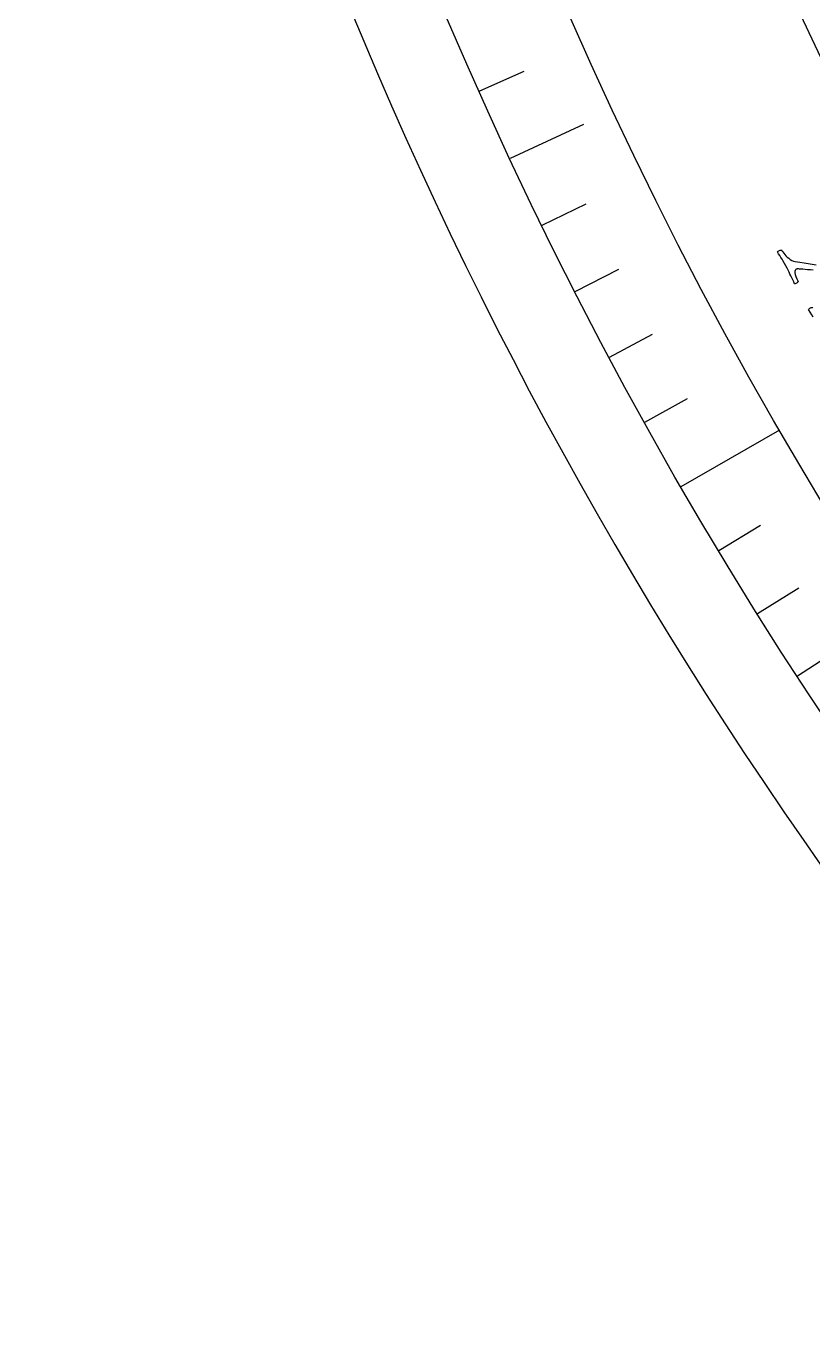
# Model space of a CAD drawing. Header units: millimetres. Extents: x -93 to 93, y -93 to 104.
# Drawn here: x -92.5 to -75.7, y -63.62 to -35.49 of the extents above; entities that cross this region are included whole.
import ezdxf

# ---------------------------------------------------------------- set-up
doc = ezdxf.new("R2010")
doc.units = ezdxf.units.MM
for name, color, linetype in [('CUT_OUTER', 1, 'Continuous'), ('ENGRAVE', 7, 'Continuous'), ('ENGRAVE_FINE', 8, 'Continuous'), ('TEXT', 5, 'Continuous')]:
    doc.layers.add(name, color=color, linetype=linetype)

msp = doc.modelspace()

# ---------------------------------------------------------------- linework, layer by layer
at = {"layer": 'CUT_OUTER'}
msp.add_arc((-0.0002, -0.0002), 92.4998, 179.658282, 0.243527, dxfattribs=at)
at = {"layer": 'ENGRAVE'}
for points in [[(-82.1568, -38.3103), (-80.5849, -37.5774)], [(-78.5052, -45.325), (-76.4024, -44.1109)]]:
    msp.add_lwpolyline(points, dxfattribs=at)
for radius in [90.65, 90.65, 88.2219, 83.7125, 83.7125, 80.1513]:
    msp.add_circle((0, 0), radius, dxfattribs=at)
at = {"layer": 'ENGRAVE_FINE'}
for points in [[(-82.8129, -36.8707), (-81.8622, -36.4474)], [(-81.4757, -39.7383), (-80.5404, -39.2822)], [(-80.7697, -41.1542), (-79.8425, -40.6818)], [(-80.0392, -42.5576), (-79.1204, -42.0691)], [(-79.2843, -43.948), (-78.3741, -43.4435)], [(-77.7022, -46.6882), (-76.8102, -46.1522)], [(-76.8756, -48.0372), (-75.9931, -47.4857)], [(-76.0255, -49.3715), (-75.1527, -48.8048)]]:
    msp.add_lwpolyline(points, dxfattribs=at)
at = {"layer": 'TEXT'}
for points in [[(-75.6849, -40.7032), (-75.7475, -40.6962), (-75.8057, -40.6902), (-75.8596, -40.6851), (-75.9074, -40.681), (-75.947, -40.6777), (-75.9786, -40.6754), (-76.0021, -40.6739), (-76.0064, -40.674), (-76.0115, -40.6741), (-76.0176, -40.6743), (-76.0246, -40.6745), (-76.032, -40.6751), (-76.0395, -40.6767), (-76.0469, -40.6793), (-76.0543, -40.6827), (-76.0656, -40.6928), (-76.0729, -40.7089), (-76.0764, -40.731), (-76.0759, -40.7591), (-76.0697, -40.794), (-76.0559, -40.8362), (-76.0346, -40.8858), (-76.0057, -40.9428), (-76.0107, -40.9506), (-76.0188, -40.959), (-76.03, -40.9677), (-76.0442, -40.9769), (-76.0586, -40.9851), (-76.0702, -40.9904), (-76.0789, -40.9931), (-76.0849, -40.9931), (-76.1037, -40.9514), (-76.1228, -40.9094), (-76.1424, -40.8671), (-76.1622, -40.8245), (-76.1825, -40.7821), (-76.203, -40.7404), (-76.2239, -40.6993), (-76.2451, -40.6589), (-76.2744, -40.6046), (-76.302, -40.5547), (-76.3279, -40.5092), (-76.3522, -40.468), (-76.376, -40.4287), (-76.4003, -40.3888), (-76.4252, -40.3481), (-76.4507, -40.3068), (-76.4435, -40.3001), (-76.4336, -40.2935), (-76.421, -40.2873), (-76.4056, -40.2812), (-76.3906, -40.276), (-76.3787, -40.2722), (-76.3701, -40.2699), (-76.3648, -40.2691), (-76.3594, -40.2778), (-76.3494, -40.2919), (-76.335, -40.3115), (-76.316, -40.3365), (-76.2933, -40.3642), (-76.2678, -40.3919), (-76.2395, -40.4194), (-76.2083, -40.4469), (-76.1754, -40.4717), (-76.1419, -40.491), (-76.1076, -40.505), (-76.0726, -40.5136), (-75.9748, -40.5301), (-75.8813, -40.5456), (-75.7922, -40.5599), (-75.7074, -40.5731), (-75.6247, -40.5856)], [(-75.6878, -41.7029), (-75.7182, -41.6535), (-75.7509, -41.6003), (-75.7859, -41.5433), (-75.7814, -41.5341), (-75.7732, -41.5248), (-75.7612, -41.5154), (-75.7455, -41.5058), (-75.7297, -41.4981), (-75.7175, -41.4943), (-75.7089, -41.4943), (-75.7038, -41.4983), (-75.6977, -41.5082)]]:
    msp.add_lwpolyline(points, dxfattribs=at)

doc.saveas('drawing.dxf')
